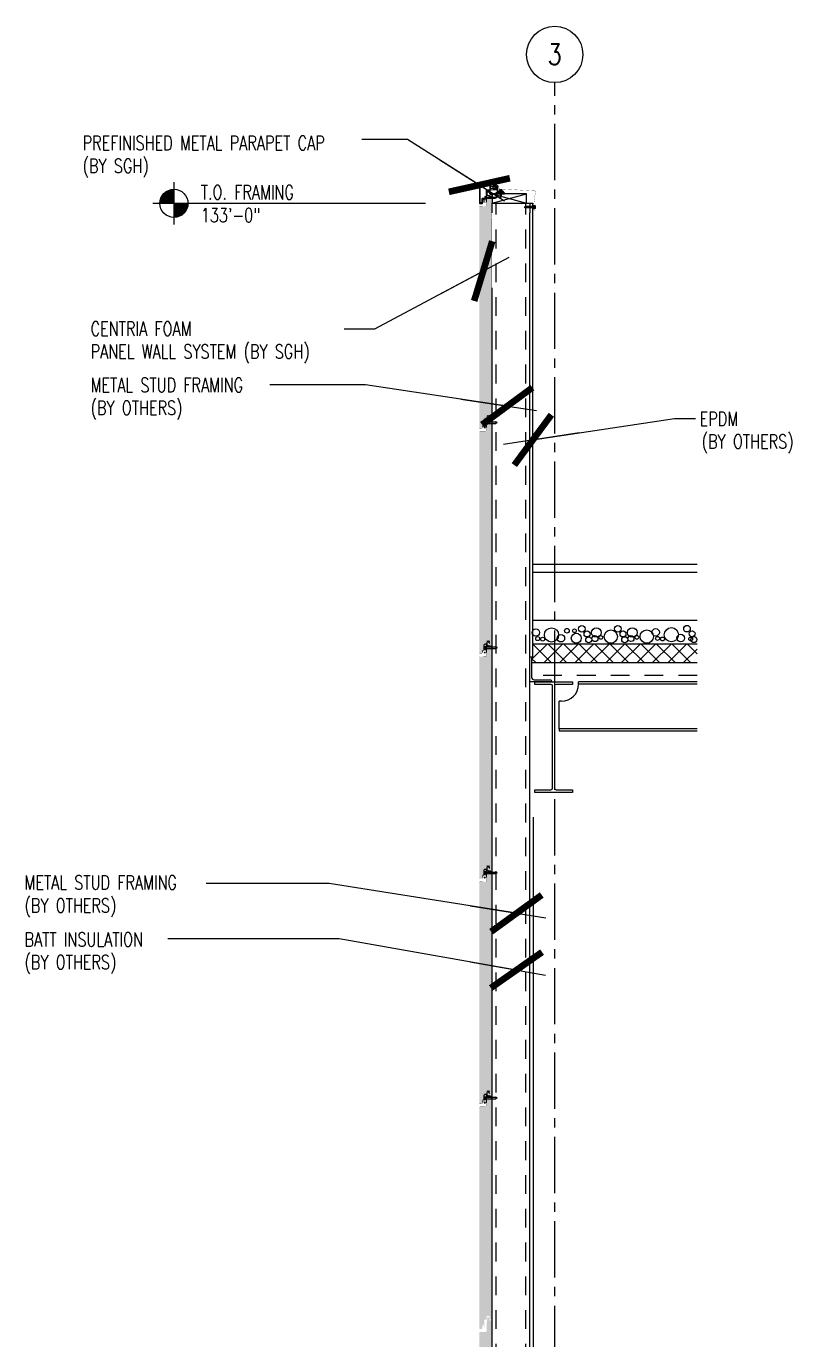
# Model space of a CAD drawing. Header units: inches. Extents: x 0 to 10293, y 0 to 4182.
# Drawn here: x 528.5 to 650.8, y 3538.8 to 3748.9 of the extents above; entities that cross this region are included whole.
import ezdxf
from ezdxf.enums import TextEntityAlignment as Align

# ---------------------------------------------------------------- set-up
doc = ezdxf.new("R2010")
doc.units = ezdxf.units.IN
doc.header["$LTSCALE"] = 48
doc.header["$MEASUREMENT"] = 0
doc.linetypes.add('CENTER2', pattern=[1.125, 0.75, -0.125, 0.125, -0.125])
doc.linetypes.add('HIDDEN3', pattern=[0.1125, 0.0625, -0.05])
for name, color, linetype in [('HEAVY', 5, 'Continuous'), ('NONE', 7, 'Continuous'), ('PANEL', 1, 'Continuous'), ('XXFINE', 9, 'Continuous')]:
    doc.layers.add(name, color=color, linetype=linetype)
doc.styles.add('NOTATION', font='romans.shx', dxfattribs={"width": 0.75})
doc.styles.add('SIMPLEX', font='SIMPLEX.SHX')
doc.dimstyles.new('AVANT$7', dxfattribs={"dimscale": 96, "dimtxt": 0.09375, "dimasz": 0.078125, "dimexe": 0.0625, "dimexo": 0.046875, "dimgap": 0.03125, "dimtad": 0, "dimdec": 3, "dimrnd": 0.125, "dimzin": 15, "dimdsep": 46, "dimlunit": 4, "dimtxsty": 'NOTATION', "dimblk1": 'AVATICK', "dimblk2": 'AVATICK', "dimsah": 1, "dimcen": 0.0625, "dimdle": 0.09375, "dimclrd": 256, "dimclre": 256, "dimclrt": 11, "dimaunit": 1, "dimadec": 0, "dimazin": 0, "dimtfac": 1.5, "dimtdec": 3, "dimtix": 1, "dimtmove": 1, "dimatfit": 3, "dimldrblk": 'AVATICK', "dimfxl": 0, "dimtvp": 1.25, "dimfrac": 2, "dimtolj": 1, "dimtzin": 15, "dimarcsym": 0})

# ---------------------------------------------------------------- blocks, each defined once
blk = doc.blocks.new('W18x35')
at = {"layer": 'NONE', "color": 5, "linetype": 'Continuous', "flags": 128}
blk.add_lwpolyline([(-3, 17.7), (3, 17.7), (3, 17.275), (0.4125, 17.275, 0.41421356), (0.15, 17.0125), (0.15, 0.6875, 0.41421356), (0.4125, 0.425), (3, 0.425), (3, 0), (-3, 0), (-3, 0.425), (-0.4125, 0.425, 0.41421356), (-0.15, 0.6875), (-0.15, 17.0125, 0.41421356), (-0.4125, 17.275), (-3, 17.275), (-3, 17.7)], format="xyb", close=True, dxfattribs=at)
blk = doc.blocks.new('L4x3-12x516')
at = {"layer": 'NONE', "color": 5, "linetype": 'Continuous', "flags": 128}
blk.add_lwpolyline([(0, 4), (0, 4, -0.4142136), (0.312, 3.688), (0.312, 0.702, 0.4142136), (0.702, 0.312), (3.188, 0.312, -0.4142136), (3.5, 0), (0, 0), (0, 4)], format="xyb", close=True, dxfattribs=at)
blk = doc.blocks.new('A$C3CA05C21')
at = {"layer": 'PANEL', "const_width": 0.03}
blk.add_lwpolyline([(0.79, 0), (0.79, 1.1, 0.061321), (0.78, 1.15), (0.75, 1.29, -0.061321), (0.74, 1.34), (0.74, 2.6, -0.061321), (0.75, 2.64), (0.78, 2.78, 0.069532), (0.79, 2.84), (0.79, 4.69, 0.414214), (0.57, 4.9), (0.41, 4.9, -0.414214), (0.38, 4.94), (0.38, 5.31, 0.520517), (0.26, 5.4), (0.01, 5.31)], format="xyb", dxfattribs=at)
blk = doc.blocks.new('6Runner')
at = {"layer": 'HEAVY', "flags": 128}
blk.add_lwpolyline([(0, 1.5), (0, 0), (6, 0), (6, 1.5)], dxfattribs=at)
blk = doc.blocks.new('2x6')
at = {"layer": 'HEAVY'}
for p, q in [((0.75, 5.5), (-0.75, 5.5)), ((-0.75, 5.5), (-0.75, 0)), ((0.75, 0), (0.75, 5.5)), ((-0.75, 0), (0.75, 0))]:
    blk.add_line(p, q, dxfattribs=at)
at = {"layer": 'XXFINE'}
for p, q in [((0.75, 5.5), (-0.75, 0)), ((-0.75, 5.5), (0.75, 0))]:
    blk.add_line(p, q, dxfattribs=at)
blk = doc.blocks.new('AVATICK')
blk.add_line((-1, 0), (0.631, 0))
at = {"const_width": 0.141}
blk.add_lwpolyline([(0.471, 0.471), (-0.471, -0.471)], dxfattribs=at)

msp = doc.modelspace()

# ---------------------------------------------------------------- hatches: boundary and pattern name
h = msp.add_hatch()
h.set_pattern_fill('AR-SAND', color=256, scale=0.25, style=0)
h.set_pattern_definition([(37.5, (586.3155, 3673.65524), (-0.0157483, 0.481706), [0, -0.38, 0, -0.425, 0, -0.40625]), (7.5, (586.3155, 3673.65524), (0.442444, 0.7055365), [0, -0.205, 0, -0.3425, 0, -0.13125]), (327.5, (586.008, 3673.65524), (0.7785355, 0.0014148), [0, -0.125, 0, -0.45, 0, -0.5875]), (317.5, (586.008, 3673.65524), (0.751532, 0.219419), [0, -0.0625, 0, -0.295, 0, -0.3375])])
h.paths.add_polyline_path([(602.89599, 3717.07178), (602.89599, 3718.14195, 0.061321355), (602.88945, 3718.19507), (602.84911, 3718.35641), (602.84911, 3719.6651), (602.89022, 3719.82952, 0.053119255), (602.89555, 3719.87009), (602.89555, 3721.38619), (602.08091, 3721.38619), (602.08091, 3720.85589), (602.08091, 3720.20208, -0.404026226), (601.99019, 3720.10814), (601.01259, 3720.074, 0.404026226), (600.89291, 3719.95008), (600.89291, 3717.03996), (600.89291, 3684.69821, 0.424426586), (601.02122, 3684.57428), (601.27322, 3684.58304, 0.404073765), (601.39291, 3684.70697), (601.39291, 3685.14932, -1), (601.61191, 3685.14932), (601.61191, 3684.99542, 0.199694813), (601.6485, 3684.90747, 1.261623377), (601.71812, 3684.92949), (601.68691, 3684.98195), (601.68691, 3685.12707), (601.68691, 3685.97635, -0.414213562), (601.78091, 3686.07035), (602.00577, 3686.07035, 0.305086737), (602.08305, 3686.18521), (602.08305, 3686.63471), (602.52305, 3686.63471), (602.52055, 3686.63275), (602.52055, 3686.24964, 0.001348218), (602.52207, 3686.24988, 0.435128231), (602.6648, 3686.07358, 0.431447291), (602.89555, 3686.29121)])
h = msp.add_hatch()
h.set_pattern_fill('AR-SAND', color=256, scale=0.25, style=0)
h.set_pattern_definition([(37.5, (586.3155, 3637.65524), (-0.0157483, 0.481706), [0, -0.38, 0, -0.425, 0, -0.40625]), (7.5, (586.3155, 3637.65524), (0.442444, 0.7055365), [0, -0.205, 0, -0.3425, 0, -0.13125]), (327.5, (586.008, 3637.65524), (0.7785355, 0.0014148), [0, -0.125, 0, -0.45, 0, -0.5875]), (317.5, (586.008, 3637.65524), (0.751532, 0.219419), [0, -0.0625, 0, -0.295, 0, -0.3375])])
h.paths.add_polyline_path([(602.89599, 3681.07178), (602.89599, 3682.14195, 0.061321355), (602.88945, 3682.19507), (602.84911, 3682.35641), (602.84911, 3683.6651), (602.89022, 3683.82952, 0.053119255), (602.89555, 3683.87009), (602.89555, 3685.72998, 0.414213562), (602.67755, 3685.94798), (602.48933, 3685.94798), (602.48933, 3686.35493, 0.520516937), (602.36454, 3686.44232), (602.12094, 3686.35371, -0.127242377), (602.11082, 3685.80311), (602.08091, 3685.53678), (602.08091, 3684.85589), (602.08091, 3684.20208, -0.404026226), (601.99019, 3684.10814), (601.01259, 3684.074, 0.404026226), (600.89291, 3683.95008), (600.89291, 3681.03996), (600.89291, 3648.69821, 0.424426586), (601.02122, 3648.57428), (601.27322, 3648.58304, 0.404073765), (601.39291, 3648.70697), (601.39291, 3649.14932, -1), (601.61191, 3649.14932), (601.61191, 3648.99542, 0.199694813), (601.6485, 3648.90747, 2.248166221), (601.68691, 3648.94781), (601.68691, 3649.12707), (601.68691, 3649.97635, -0.414213562), (601.78091, 3650.07035), (602.00577, 3650.07035, 0.305086737), (602.08305, 3650.18521), (602.08305, 3650.63471), (602.52305, 3650.63471), (602.52055, 3650.63275), (602.52055, 3650.24964, 0.001348218), (602.52207, 3650.24988, 0.435128231), (602.6648, 3650.07358, 0.431447291), (602.89555, 3650.29121)])
h = msp.add_hatch()
h.set_pattern_fill('AR-CONC', color=256, scale=2, style=0)
h.set_pattern_definition([(50, (-1309.926, 802.822), (14.345204, -1.255043), [1.5, -16.5]), (355, (-1309.926, 802.822), (-2.775027, 15.04384), [1.2, -13.2]), (100.4514, (-1308.73, 802.717), (11.57019, 13.78879), [1.274804, -14.02284]), (46.1842, (-1309.926, 806.822), (21.34482, -3.31038), [2.25, -24.75]), (96.6356, (-1308.147, 806.546), (18.69325, 19.48236), [1.9122, -21.03426]), (351.1842, (-1309.926, 806.822), (18.69324, 19.48237), [1.8, -19.8]), (21, (-1307.926, 805.822), (11.93814, -8.052378), [1.5, -16.5]), (326, (-1307.926, 805.822), (4.866307, 14.503), [1.2, -13.2]), (71.4514, (-1306.931, 805.15), (16.80445, 6.45061), [1.274804, -14.02284]), (37.5, (-1309.926, 802.8216), (0.243197, 6.657877), [0, -13.04, 0, -13.4, 0, -13.25]), (7.5, (-1309.926, 802.8216), (5.261391, 7.888234), [0, -7.64, 0, -12.74, 0, -5.05]), (327.5, (-1314.386, 802.8216), (10.676449, -0.4510974), [0, -5, 0, -15.6, 0, -20.7]), (317.5, (-1316.386, 802.822), (11.663723, 2.0021), [0, -6.5, 0, -10.36, 0, -14.7])])
h.paths.add_polyline_path([(601.74304, 3656.22005), (601.74304, 3323.17866), (610.14304, 3323.17866), (610.14304, 3656.22005)], flags=9)
h.paths.add_polyline_path([(635.69563, 3260.57866), (635.69563, 3276.57866), (619.38067, 3276.57866), (619.38067, 3324.57866), (602.94304, 3324.57866), (602.94304, 3276.57866), (593.38067, 3276.57866), (593.38067, 3260.57866)])
h = msp.add_hatch()
h.set_pattern_fill('AR-SAND', color=256, scale=0.25, style=0)
h.set_pattern_definition([(37.5, (586.3155, 3601.65524), (-0.0157483, 0.481706), [0, -0.38, 0, -0.425, 0, -0.40625]), (7.5, (586.3155, 3601.65524), (0.442444, 0.7055365), [0, -0.205, 0, -0.3425, 0, -0.13125]), (327.5, (586.008, 3601.65524), (0.7785355, 0.0014148), [0, -0.125, 0, -0.45, 0, -0.5875]), (317.5, (586.008, 3601.65524), (0.751532, 0.219419), [0, -0.0625, 0, -0.295, 0, -0.3375])])
h.paths.add_polyline_path([(602.89599, 3645.07178), (602.89599, 3646.14195, 0.061321355), (602.88945, 3646.19507), (602.84911, 3646.35641), (602.84911, 3647.6651), (602.89022, 3647.82952, 0.053119255), (602.89555, 3647.87009), (602.89555, 3649.72998, 0.414213562), (602.67755, 3649.94798), (602.48933, 3649.94798), (602.48933, 3650.35493, 0.520516937), (602.36454, 3650.44232), (602.12094, 3650.35371, -0.127242377), (602.11082, 3649.80311), (602.08091, 3649.53678), (602.08091, 3648.85589), (602.08091, 3648.20208, -0.404026226), (601.99019, 3648.10814), (601.01259, 3648.074, 0.404026226), (600.89291, 3647.95008), (600.89291, 3645.03996), (600.89291, 3612.69821, 0.424426586), (601.02122, 3612.57428), (601.27322, 3612.58304, 0.404073765), (601.39291, 3612.70697), (601.39291, 3613.14932, -1), (601.61191, 3613.14932), (601.61191, 3612.99542, 0.199694813), (601.6485, 3612.90747, 2.248166221), (601.68691, 3612.94781), (601.68691, 3613.12707), (601.68691, 3613.97635, -0.414213562), (601.78091, 3614.07035), (602.00577, 3614.07035, 0.305086737), (602.08305, 3614.18521), (602.08305, 3614.63471), (602.52305, 3614.63471), (602.52055, 3614.63275), (602.52055, 3614.24964, 0.001348218), (602.52207, 3614.24988, 0.435128231), (602.6648, 3614.07358, 0.431447291), (602.89555, 3614.29121)])
h = msp.add_hatch()
h.set_pattern_fill('ANSI37', color=256, scale=14, style=0)
h.set_pattern_definition([(45, (-1309.9257, 802.8216), (-1.2374369, 1.2374369), []), (135, (-1309.9257, 802.8216), (-1.2374369, -1.2374369), [])])
edge = h.paths.add_edge_path()
edge.add_line((635.69563, 3647.07866), (635.69563, 3650.07866))
edge.add_line((635.69563, 3650.07866), (609.44304, 3650.07866))
edge.add_line((609.44304, 3650.07866), (609.44304, 3648.07866))
edge.add_line((609.44304, 3648.07866), (608.94304, 3648.07866))
edge.add_arc((608.94304, 3647.76666), 0.312, 0, 90, ccw=False)
edge.add_line((609.25504, 3647.76666), (609.25504, 3647.07866))
edge.add_line((609.25504, 3647.07866), (635.69563, 3647.07866))
h = msp.add_hatch()
h.set_pattern_fill('AR-SAND', color=256, scale=0.25, style=0)
h.set_pattern_definition([(37.5, (586.3155, 3565.65524), (-0.0157483, 0.481706), [0, -0.38, 0, -0.425, 0, -0.40625]), (7.5, (586.3155, 3565.65524), (0.442444, 0.7055365), [0, -0.205, 0, -0.3425, 0, -0.13125]), (327.5, (586.008, 3565.65524), (0.7785355, 0.0014148), [0, -0.125, 0, -0.45, 0, -0.5875]), (317.5, (586.008, 3565.65524), (0.751532, 0.219419), [0, -0.0625, 0, -0.295, 0, -0.3375])])
h.paths.add_polyline_path([(602.89599, 3609.07178), (602.89599, 3610.14195, 0.061321355), (602.88945, 3610.19507), (602.84911, 3610.35641), (602.84911, 3611.6651), (602.89022, 3611.82952, 0.053119255), (602.89555, 3611.87009), (602.89555, 3613.72998, 0.414213562), (602.67755, 3613.94798), (602.48933, 3613.94798), (602.48933, 3614.35493, 0.520516937), (602.36454, 3614.44232), (602.12094, 3614.35371, -0.127242377), (602.11082, 3613.80311), (602.08091, 3613.53678), (602.08091, 3612.85589), (602.08091, 3612.20208, -0.404026226), (601.99019, 3612.10814), (601.01259, 3612.074, 0.404026226), (600.89291, 3611.95008), (600.89291, 3609.03996), (600.89291, 3576.69821, 0.424426586), (601.02122, 3576.57428), (601.27322, 3576.58304, 0.404073765), (601.39291, 3576.70697), (601.39291, 3577.14932, -1), (601.61191, 3577.14932), (601.61191, 3576.99542, 0.199694813), (601.6485, 3576.90747, 2.248166221), (601.68691, 3576.94781), (601.68691, 3577.12707), (601.68691, 3577.97635, -0.414213562), (601.78091, 3578.07035), (602.00577, 3578.07035, 0.305086737), (602.08305, 3578.18521), (602.08305, 3578.63471), (602.52305, 3578.63471), (602.52055, 3578.63275), (602.52055, 3578.24964, 0.001348218), (602.52207, 3578.24988, 0.435128231), (602.6648, 3578.07358, 0.431447291), (602.89555, 3578.29121)])
h = msp.add_hatch()
h.set_pattern_fill('AR-SAND', color=256, scale=0.25, style=0)
h.set_pattern_definition([(37.5, (586.3155, 3529.65524), (-0.0157483, 0.481706), [0, -0.38, 0, -0.425, 0, -0.40625]), (7.5, (586.3155, 3529.65524), (0.442444, 0.7055365), [0, -0.205, 0, -0.3425, 0, -0.13125]), (327.5, (586.008, 3529.65524), (0.7785355, 0.0014148), [0, -0.125, 0, -0.45, 0, -0.5875]), (317.5, (586.008, 3529.65524), (0.751532, 0.219419), [0, -0.0625, 0, -0.295, 0, -0.3375])])
h.paths.add_polyline_path([(602.89599, 3573.07178), (602.89599, 3574.14195, 0.061321355), (602.88945, 3574.19507), (602.84911, 3574.35641), (602.84911, 3575.6651), (602.89022, 3575.82952, 0.053119255), (602.89555, 3575.87009), (602.89555, 3577.72998, 0.414213562), (602.67755, 3577.94798), (602.48933, 3577.94798), (602.48933, 3578.35493, 0.520516937), (602.36454, 3578.44232), (602.12094, 3578.35371, -0.127242377), (602.11082, 3577.80311), (602.08091, 3577.53678), (602.08091, 3576.85589), (602.08091, 3576.20208, -0.404026226), (601.99019, 3576.10814), (601.01259, 3576.074, 0.404026226), (600.89291, 3575.95008), (600.89291, 3573.03996), (600.89291, 3540.69821, 0.424426586), (601.02122, 3540.57428), (601.27322, 3540.58304, 0.404073765), (601.39291, 3540.70697), (601.39291, 3541.14932, -1), (601.61191, 3541.14932), (601.61191, 3540.99542, 0.199694813), (601.6485, 3540.90747, 2.248166221), (601.68691, 3540.94781), (601.68691, 3541.12707), (601.68691, 3541.97635, -0.414213562), (601.78091, 3542.07035), (602.00577, 3542.07035, 0.305086737), (602.08305, 3542.18521), (602.08305, 3542.63471), (602.52305, 3542.63471), (602.52055, 3542.63275), (602.52055, 3542.24964, 0.001348218), (602.52207, 3542.24988, 0.435128231), (602.6648, 3542.07358, 0.431447291), (602.89555, 3542.29121)])
h = msp.add_hatch()
h.set_pattern_fill('AR-SAND', color=256, scale=0.25, style=0)
h.set_pattern_definition([(37.5, (586.3155, 3493.65524), (-0.0157483, 0.481706), [0, -0.38, 0, -0.425, 0, -0.40625]), (7.5, (586.3155, 3493.65524), (0.442444, 0.7055365), [0, -0.205, 0, -0.3425, 0, -0.13125]), (327.5, (586.008, 3493.65524), (0.7785355, 0.0014148), [0, -0.125, 0, -0.45, 0, -0.5875]), (317.5, (586.008, 3493.65524), (0.751532, 0.219419), [0, -0.0625, 0, -0.295, 0, -0.3375])])
h.paths.add_polyline_path([(602.89599, 3537.07178), (602.89599, 3538.14195, 0.061321355), (602.88945, 3538.19507), (602.84911, 3538.35641), (602.84911, 3539.6651), (602.89022, 3539.82952, 0.053119255), (602.89555, 3539.87009), (602.89555, 3541.72998, 0.414213562), (602.67755, 3541.94798), (602.48933, 3541.94798), (602.48933, 3542.35493, 0.520516937), (602.36454, 3542.44232), (602.12094, 3542.35371, -0.127242377), (602.11082, 3541.80311), (602.08091, 3541.53678), (602.08091, 3540.85589), (602.08091, 3540.20208, -0.404026226), (601.99019, 3540.10814), (601.01259, 3540.074, 0.404026226), (600.89291, 3539.95008), (600.89291, 3537.03996), (600.89291, 3504.69821, 0.424426586), (601.02122, 3504.57428), (601.27322, 3504.58304, 0.404073765), (601.39291, 3504.70697), (601.39291, 3505.14932, -1), (601.61191, 3505.14932), (601.61191, 3504.99542, 0.199694813), (601.6485, 3504.90747, 2.248166221), (601.68691, 3504.94781), (601.68691, 3505.12707), (601.68691, 3505.97635, -0.414213562), (601.78091, 3506.07035), (602.00577, 3506.07035, 0.305086737), (602.08305, 3506.18521), (602.08305, 3506.63471), (602.52305, 3506.63471), (602.52055, 3506.63275), (602.52055, 3506.24964, 0.001348218), (602.52207, 3506.24988, 0.435128231), (602.6648, 3506.07358, 0.431447291), (602.89555, 3506.29121)])

# ---------------------------------------------------------------- linework, layer by layer
at = {"linetype": 'CENTER2', "ltscale": 0.25}
msp.add_line((612.93979, 3238.28642), (612.93979, 3739.88718), dxfattribs=at)
for p, q in [((550.48988, 3722.17407), (552.07937, 3722.17407)), ((550.58995, 3722.26789), (552.07937, 3722.26789)), ((550.70363, 3722.36172), (552.07937, 3722.36172)), ((550.83465, 3722.45554), (552.07937, 3722.45554)), ((550.98923, 3722.54937), (552.07937, 3722.54937)), ((551.17944, 3722.64319), (552.07937, 3722.64319)), ((551.43614, 3722.73702), (552.07937, 3722.73702)), ((552.07937, 3723.95674), (552.07937, 3717.20134)), ((602.22399, 3722.45031), (602.41656, 3722.60107)), ((602.22711, 3722.53213), (602.31517, 3722.60107)), ((602.23951, 3722.38308), (602.51704, 3722.60037)), ((602.41845, 3722.4438), (602.54974, 3722.5466)), ((602.47305, 3722.40718), (602.54199, 3722.46115)), ((602.48669, 3722.33848), (602.55327, 3722.3906)), ((602.48669, 3722.25911), (602.54377, 3722.30379)), ((602.5061, 3722.19492), (602.54818, 3722.22787)), ((603.53769, 3722.27922), (604.93257, 3722.07904)), ((604.93257, 3722.27922), (603.53769, 3722.07904)), ((548.70167, 3720.57904), (555.45707, 3720.57904)), ((549.82953, 3720.67287), (552.07937, 3720.67287)), ((549.83541, 3720.76669), (552.07937, 3720.76669)), ((549.84524, 3720.86052), (552.07937, 3720.86052)), ((549.85907, 3720.95434), (552.07937, 3720.95434)), ((549.87698, 3721.04817), (552.07937, 3721.04817)), ((549.89908, 3721.14199), (552.07937, 3721.14199)), ((549.92548, 3721.23582), (552.07937, 3721.23582)), ((549.95636, 3721.32964), (552.07937, 3721.32964)), ((549.9919, 3721.42347), (552.07937, 3721.42347)), ((550.03236, 3721.51729), (552.07937, 3721.51729)), ((550.07802, 3721.61112), (552.07937, 3721.61112)), ((550.12926, 3721.70494), (552.07937, 3721.70494)), ((550.18653, 3721.79877), (552.07937, 3721.79877)), ((550.25039, 3721.89259), (552.07937, 3721.89259)), ((550.32156, 3721.98642), (552.07937, 3721.98642)), ((550.40098, 3722.08024), (552.07937, 3722.08024)), ((552.07937, 3720.57904), (554.33117, 3720.57904)), ((552.07937, 3720.57904), (554.33117, 3720.57904)), ((554.32922, 3720.48522), (552.07937, 3720.48522)), ((554.32334, 3720.39139), (552.07937, 3720.39139)), ((554.31351, 3720.29757), (552.07937, 3720.29757)), ((554.29968, 3720.20374), (552.07937, 3720.20374)), ((554.28177, 3720.10992), (552.07937, 3720.10992)), ((554.25967, 3720.01609), (552.07937, 3720.01609)), ((555.45707, 3720.57904), (592.27201, 3720.57904)), ((608.94304, 3720.57904), (609.44304, 3720.57904)), ((609.44304, 3648.07866), (609.44304, 3720.57904)), ((554.23327, 3719.92227), (552.07937, 3719.92227)), ((554.20239, 3719.82844), (552.07937, 3719.82844)), ((554.16685, 3719.73462), (552.07937, 3719.73462)), ((554.12639, 3719.64079), (552.07937, 3719.64079)), ((554.08073, 3719.54697), (552.07937, 3719.54697)), ((554.02949, 3719.45314), (552.07937, 3719.45314)), ((553.97222, 3719.35932), (552.07937, 3719.35932)), ((553.90836, 3719.26549), (552.07937, 3719.26549)), ((553.83719, 3719.17167), (552.07937, 3719.17167)), ((553.75777, 3719.07784), (552.07937, 3719.07784)), ((553.66887, 3718.98402), (552.07937, 3718.98402)), ((553.5688, 3718.89019), (552.07937, 3718.89019)), ((553.45512, 3718.79637), (552.07937, 3718.79637)), ((553.3241, 3718.70254), (552.07937, 3718.70254)), ((553.16952, 3718.60872), (552.07937, 3718.60872)), ((552.97931, 3718.51489), (552.07937, 3718.51489)), ((552.72261, 3718.42107), (552.07937, 3718.42107)), ((608.94304, 3326.07866), (608.94304, 3719.07904)), ((602.94304, 3326.07866), (602.94304, 3707.07904)), ((602.22399, 3686.47995), (602.41656, 3686.63071)), ((602.22711, 3686.56177), (602.31517, 3686.63071)), ((602.23951, 3686.41272), (602.50763, 3686.62264)), ((602.37883, 3686.44242), (602.51794, 3686.55134)), ((602.45793, 3686.42497), (602.53584, 3686.48597)), ((602.48669, 3686.36812), (602.53584, 3686.40659)), ((601.64773, 3684.73564), (601.89777, 3684.74456)), ((601.64773, 3684.73564), (601.89777, 3684.74456)), ((601.89876, 3684.71481), (601.64872, 3684.70622)), ((601.89876, 3684.71481), (601.64872, 3684.70622)), ((601.76615, 3685.66019), (601.76615, 3685.35344)), ((601.79439, 3685.71132), (601.95615, 3685.71132)), ((601.79439, 3685.60907), (601.95615, 3685.60907)), ((601.79439, 3685.40457), (601.95615, 3685.40457)), ((601.79439, 3685.30232), (601.95615, 3685.30232)), ((601.95615, 3685.71132), (601.95615, 3685.30232)), ((602.48669, 3686.28874), (602.53539, 3686.32687)), ((635.69563, 3662.81265), (609.44304, 3662.81265)), ((635.69563, 3661.52381), (609.44304, 3661.52381)), ((635.69563, 3653.84591), (609.44304, 3653.84591)), ((601.64773, 3648.73564), (601.89777, 3648.74456)), ((601.64773, 3648.73564), (601.89777, 3648.74456)), ((601.89876, 3648.71481), (601.64872, 3648.70622)), ((601.89876, 3648.71481), (601.64872, 3648.70622)), ((601.76615, 3649.66019), (601.76615, 3649.35344)), ((601.79439, 3649.71132), (601.95615, 3649.71132)), ((601.79439, 3649.60907), (601.95615, 3649.60907)), ((601.79439, 3649.40457), (601.95615, 3649.40457)), ((601.79439, 3649.30232), (601.95615, 3649.30232)), ((601.95615, 3649.71132), (601.95615, 3649.30232)), ((602.22399, 3650.47995), (602.41656, 3650.63071)), ((602.22711, 3650.56177), (602.31517, 3650.63071)), ((602.23951, 3650.41272), (602.50763, 3650.62264)), ((602.37883, 3650.44242), (602.51794, 3650.55134)), ((602.45793, 3650.42497), (602.53584, 3650.48597)), ((602.48669, 3650.36812), (602.53584, 3650.40659)), ((602.48669, 3650.28874), (602.53539, 3650.32687)), ((608.34115, 3650.16046), (608.34276, 3650.23806)), ((635.69563, 3650.07866), (609.44304, 3650.07866)), ((608.94304, 3648.07866), (609.44304, 3648.07866)), ((635.69563, 3647.07866), (609.25504, 3647.07866)), ((635.69563, 3644.07866), (616.75554, 3644.07866)), ((616.75554, 3643.67866), (616.75554, 3644.07866)), ((635.69563, 3643.67866), (616.75554, 3643.67866)), ((614.02842, 3640.95154), (613.63054, 3640.95154)), ((613.63054, 3636.54866), (613.63054, 3640.95154)), ((635.69563, 3636.54866), (613.63054, 3636.54866)), ((613.63054, 3636.54866), (613.63054, 3636.14866)), ((635.69563, 3636.14866), (613.63054, 3636.14866)), ((609.56804, 3484.82866), (609.56804, 3622.39595)), ((601.76615, 3613.66019), (601.76615, 3613.35344)), ((601.79439, 3613.71132), (601.95615, 3613.71132)), ((601.79439, 3613.60907), (601.95615, 3613.60907)), ((601.79439, 3613.40457), (601.95615, 3613.40457)), ((601.79439, 3613.30232), (601.95615, 3613.30232)), ((601.95615, 3613.71132), (601.95615, 3613.30232)), ((602.22399, 3614.47995), (602.41656, 3614.63071)), ((602.22711, 3614.56177), (602.31517, 3614.63071)), ((602.23951, 3614.41272), (602.50763, 3614.62264)), ((602.37883, 3614.44242), (602.51794, 3614.55134)), ((602.45793, 3614.42497), (602.53584, 3614.48597)), ((602.48669, 3614.36812), (602.53584, 3614.40659)), ((602.48669, 3614.28874), (602.53539, 3614.32687)), ((601.64773, 3612.73564), (601.89777, 3612.74456)), ((601.64773, 3612.73564), (601.89777, 3612.74456)), ((601.89876, 3612.71481), (601.64872, 3612.70622)), ((601.89876, 3612.71481), (601.64872, 3612.70622)), ((601.76615, 3577.66019), (601.76615, 3577.35344)), ((601.79439, 3577.71132), (601.95615, 3577.71132)), ((601.79439, 3577.60907), (601.95615, 3577.60907)), ((601.79439, 3577.40457), (601.95615, 3577.40457)), ((601.79439, 3577.30232), (601.95615, 3577.30232)), ((601.95615, 3577.71132), (601.95615, 3577.30232)), ((602.22399, 3578.47995), (602.41656, 3578.63071)), ((602.22711, 3578.56177), (602.31517, 3578.63071)), ((602.23951, 3578.41272), (602.50763, 3578.62264)), ((602.37883, 3578.44242), (602.51794, 3578.55134)), ((602.45793, 3578.42497), (602.53584, 3578.48597)), ((602.48669, 3578.36812), (602.53584, 3578.40659)), ((602.48669, 3578.28874), (602.53539, 3578.32687)), ((601.64773, 3576.73564), (601.89777, 3576.74456)), ((601.64773, 3576.73564), (601.89777, 3576.74456)), ((601.89876, 3576.71481), (601.64872, 3576.70622)), ((601.89876, 3576.71481), (601.64872, 3576.70622))]:
    msp.add_line(p, q)
at = {"linetype": 'Continuous'}
for p, q in [((603.99971, 3722.46302), (603.99971, 3722.48345)), ((604.59033, 3722.48345), (603.99971, 3722.48345)), ((604.59033, 3722.46302), (603.99971, 3722.46302)), ((604.0189, 3722.44683), (604.0189, 3722.46302)), ((604.57121, 3722.44683), (604.0189, 3722.44683)), ((604.09055, 3722.69328), (604.09055, 3722.53152)), ((604.09055, 3722.53152), (604.49955, 3722.53152)), ((604.44843, 3722.72152), (604.14168, 3722.72152)), ((604.1928, 3722.69328), (604.1928, 3722.53152)), ((604.20252, 3722.44683), (604.20252, 3721.72904)), ((604.38752, 3722.44683), (604.38752, 3721.72903)), ((604.3973, 3722.69328), (604.3973, 3722.53152)), ((604.49955, 3722.69328), (604.49955, 3722.53152)), ((604.57121, 3722.44683), (604.57121, 3722.46302)), ((604.59033, 3722.46302), (604.59033, 3722.48345)), ((601.75281, 3721.6321), (601.75281, 3721.32535)), ((601.78104, 3721.68323), (601.94281, 3721.68323)), ((601.78104, 3721.58098), (601.94281, 3721.58098)), ((601.78104, 3721.37648), (601.94281, 3721.37648)), ((601.78104, 3721.27423), (601.94281, 3721.27423)), ((601.94281, 3721.68323), (601.94281, 3721.27423)), ((601.94281, 3721.57119), (603.49529, 3721.57119)), ((601.94281, 3721.38619), (603.49528, 3721.38619)), ((601.96726, 3721.83995), (601.96726, 3720.91289)), ((601.96726, 3720.91289), (602.04526, 3720.91289)), ((602.04526, 3720.91289), (602.04526, 3721.83995)), ((602.08445, 3721.86985), (602.82727, 3721.66647)), ((602.10505, 3721.94508), (602.84787, 3721.7417)), ((602.82727, 3721.66647), (602.84787, 3721.7417)), ((603.68287, 3721.46394), (603.49528, 3721.38619)), ((603.68287, 3721.49351), (603.49529, 3721.57119)), ((604.28027, 3721.54145), (604.20252, 3721.72904)), ((604.30983, 3721.54145), (604.38752, 3721.72903)), ((608.08556, 3719.98032), (608.27314, 3720.05807)), ((609.58683, 3720.05807), (608.27314, 3720.05807)), ((609.58683, 3719.68938), (609.58683, 3720.24169)), ((609.58683, 3720.24169), (609.60302, 3720.24169)), ((609.60302, 3719.67025), (609.60302, 3720.26088)), ((609.60302, 3720.26088), (609.62345, 3720.26088)), ((609.62345, 3719.67025), (609.62345, 3720.26088)), ((609.83328, 3720.17004), (609.67152, 3720.17004)), ((609.67152, 3720.17004), (609.67152, 3719.76104)), ((609.83328, 3720.06779), (609.67152, 3720.06779)), ((609.86152, 3719.81216), (609.86152, 3720.11891)), ((608.08556, 3719.95075), (608.27313, 3719.87307)), ((609.58683, 3719.87307), (608.27313, 3719.87307)), ((609.58683, 3719.68938), (609.60302, 3719.68938)), ((609.60302, 3719.67025), (609.62345, 3719.67025)), ((609.83328, 3719.86329), (609.67152, 3719.86329)), ((609.83328, 3719.76104), (609.67152, 3719.76104)), ((601.68691, 3685.12707), (601.68691, 3685.97635)), ((602.00577, 3686.07035), (601.78091, 3686.07035)), ((601.95615, 3685.62682), (601.96726, 3685.62682)), ((601.95615, 3685.38682), (601.96726, 3685.38682)), ((601.96726, 3685.83995), (601.96726, 3684.91289)), ((601.96726, 3684.91289), (602.04526, 3684.91289)), ((602.04526, 3684.91289), (602.04526, 3685.83995)), ((602.04526, 3685.62682), (603.55061, 3685.62682)), ((602.04526, 3685.38682), (603.5506, 3685.38682)), ((602.08445, 3685.86985), (602.82727, 3685.66647)), ((602.10505, 3685.94508), (602.84787, 3685.7417)), ((602.82727, 3685.66647), (602.84787, 3685.7417)), ((603.76494, 3685.50682), (603.5506, 3685.38682)), ((603.76494, 3685.50682), (603.55061, 3685.62682)), ((601.68691, 3649.12707), (601.68691, 3649.97635)), ((602.00577, 3650.07035), (601.78091, 3650.07035)), ((601.95615, 3649.62682), (601.96726, 3649.62682)), ((601.95615, 3649.38682), (601.96726, 3649.38682)), ((601.96726, 3649.83995), (601.96726, 3648.91289)), ((601.96726, 3648.91289), (602.04526, 3648.91289)), ((602.04526, 3648.91289), (602.04526, 3649.83995)), ((602.04526, 3649.62682), (603.55061, 3649.62682)), ((602.04526, 3649.38682), (603.5506, 3649.38682)), ((602.08445, 3649.86985), (602.82727, 3649.66647)), ((602.10505, 3649.94508), (602.84787, 3649.7417)), ((602.82727, 3649.66647), (602.84787, 3649.7417)), ((603.76494, 3649.50682), (603.5506, 3649.38682)), ((603.76494, 3649.50682), (603.55061, 3649.62682)), ((601.68691, 3613.12707), (601.68691, 3613.97635)), ((602.00577, 3614.07035), (601.78091, 3614.07035)), ((601.95615, 3613.62682), (601.96726, 3613.62682)), ((601.95615, 3613.38682), (601.96726, 3613.38682)), ((601.96726, 3613.83995), (601.96726, 3612.91289)), ((601.96726, 3612.91289), (602.04526, 3612.91289)), ((602.04526, 3612.91289), (602.04526, 3613.83995)), ((602.04526, 3613.62682), (603.55061, 3613.62682)), ((602.04526, 3613.38682), (603.5506, 3613.38682)), ((602.08445, 3613.86985), (602.82727, 3613.66647)), ((602.10505, 3613.94508), (602.84787, 3613.7417)), ((602.82727, 3613.66647), (602.84787, 3613.7417)), ((603.76494, 3613.50682), (603.5506, 3613.38682)), ((603.76494, 3613.50682), (603.55061, 3613.62682)), ((601.68691, 3577.12707), (601.68691, 3577.97635)), ((602.00577, 3578.07035), (601.78091, 3578.07035)), ((601.95615, 3577.62682), (601.96726, 3577.62682)), ((601.95615, 3577.38682), (601.96726, 3577.38682)), ((601.96726, 3577.83995), (601.96726, 3576.91289)), ((602.04526, 3576.91289), (602.04526, 3577.83995)), ((602.04526, 3577.62682), (603.55061, 3577.62682)), ((602.04526, 3577.38682), (603.5506, 3577.38682)), ((602.08445, 3577.86985), (602.82727, 3577.66647)), ((602.10505, 3577.94508), (602.84787, 3577.7417)), ((602.82727, 3577.66647), (602.84787, 3577.7417)), ((603.76494, 3577.50682), (603.5506, 3577.38682)), ((603.76494, 3577.50682), (603.55061, 3577.62682)), ((601.96726, 3576.91289), (602.04526, 3576.91289))]:
    msp.add_line(p, q, dxfattribs=at)
at = {"linetype": 'HIDDEN3'}
for p, q in [((603.56804, 3324.57866), (603.56804, 3720.57904)), ((608.31804, 3324.57866), (608.31804, 3720.57904)), ((635.69563, 3645.07866), (609.25504, 3645.07866))]:
    msp.add_line(p, q, dxfattribs=at)
at = {"linetype": 'Continuous'}
msp.add_lwpolyline([(601.03482, 3723.43655), (602.5346, 3723.35126, -0.397670741), (602.54969, 3723.33528), (602.54969, 3722.69467, -0.414213562), (602.53369, 3722.67867), (601.99715, 3722.67867, 0.414213562), (601.98115, 3722.66267), (601.98115, 3722.08657, 0.414213562), (601.99715, 3722.07057), (602.04315, 3722.07057, 0.414213562), (602.05915, 3722.08657), (602.05915, 3722.58467, -0.414213562), (602.07515, 3722.60067), (602.53369, 3722.60067, -0.414213562), (602.54969, 3722.58467), (602.54969, 3722.08657, 0.414213562), (602.56569, 3722.07057), (602.87691, 3722.07057, 0.414213562), (602.89291, 3722.08657), (602.89291, 3722.13257, 0.414213562), (602.87691, 3722.14857), (602.64369, 3722.14857, -0.414213562), (602.62769, 3722.16457), (602.62769, 3722.79204, -0.430952185), (602.6446, 3722.80802), (603.7226, 3722.74671, -0.397670741), (603.73769, 3722.73074), (603.73769, 3722.33582, 0.414213562), (603.75369, 3722.31982), (604.72169, 3722.31982, 0.414213562), (604.73769, 3722.33582), (604.73769, 3722.42882, 0.414213562), (604.72169, 3722.44482), (603.87869, 3722.44482, -0.414213562), (603.86269, 3722.46082), (603.86269, 3722.84883, 0.397670741), (603.8476, 3722.8648), (602.68979, 3722.93065, -0.397670741), (602.67469, 3722.94662), (602.67469, 3723.32636, -0.430952185), (602.6916, 3723.34233), (603.64277, 3723.28824, -0.087488664), (603.64818, 3723.28696), (603.86064, 3723.19566, 0.414213562), (603.88166, 3723.20404), (603.91838, 3723.28949, 0.414213562), (603.90999, 3723.31051), (603.67729, 3723.41051, 0.087488664), (603.67188, 3723.41178), (600.95843, 3723.5661, 0.430952185), (600.89291, 3723.5042), (600.89291, 3720.58582, 0.414213562), (600.90891, 3720.56982), (601.37691, 3720.56982, 0.414213562), (601.39291, 3720.58582), (601.39291, 3721.24132, -0.414213562), (601.40891, 3721.25732), (601.59491, 3721.25732, -0.414213562), (601.61091, 3721.24132), (601.61091, 3720.89882, 0.414213562), (601.62691, 3720.88282), (601.67291, 3720.88282, 0.414213562), (601.68891, 3720.89882), (601.68891, 3721.31932, 0.414213562), (601.67291, 3721.33532), (601.33091, 3721.33532, 0.414213562), (601.31491, 3721.31932), (601.31491, 3720.66382, -0.414213562), (601.29891, 3720.64782), (601.03391, 3720.64782, -0.414213562), (601.01791, 3720.66382), (601.01791, 3723.42058, -0.430952185)], format="xyb", close=True, dxfattribs=at)
at = {"const_width": 0.03}
msp.add_lwpolyline([(602.98014, 3723.29197), (602.69625, 3722.96609), (609.88303, 3722.55738), (609.49017, 3719.69551), (609.84373, 3719.34196)], dxfattribs=at)
for points in [[(603.29537, 3722.93599), (603.30342, 3722.93559), (603.31139, 3722.93518), (603.31935, 3722.93478), (603.32732, 3722.93444), (603.33537, 3722.93418), (603.34354, 3722.93403), (603.35187, 3722.93403), (603.36042, 3722.93422), (603.36922, 3722.93462), (603.37825, 3722.9353), (603.3875, 3722.93631), (603.39694, 3722.93771), (603.40655, 3722.93956), (603.4163, 3722.94193), (603.42617, 3722.94487), (603.43614, 3722.94844), (603.44616, 3722.95268), (603.45612, 3722.95757), (603.4659, 3722.96306), (603.47536, 3722.9691), (603.48439, 3722.97566), (603.49285, 3722.98269), (603.5006, 3722.99014), (603.50754, 3722.99796), (603.51356, 3723.00612), (603.51873, 3723.01458), (603.52316, 3723.02331), (603.52695, 3723.03228), (603.5302, 3723.04145), (603.53302, 3723.05078), (603.53551, 3723.06026), (603.53778, 3723.06983), (603.53991, 3723.07949), (603.5419, 3723.08919), (603.54375, 3723.09892), (603.54543, 3723.10866), (603.54693, 3723.11839), (603.54825, 3723.12808), (603.54935, 3723.13773), (603.55023, 3723.14729), (603.55087, 3723.15675), (603.55131, 3723.16599), (603.55156, 3723.1749), (603.55166, 3723.18336), (603.55162, 3723.19124), (603.55148, 3723.19844), (603.55126, 3723.20482), (603.55099, 3723.21028), (603.55069, 3723.21474), (603.55032, 3723.21836), (603.54986, 3723.22134), (603.54927, 3723.2239), (603.54852, 3723.22622), (603.54756, 3723.22853), (603.54636, 3723.23102), (603.54489, 3723.2339), (603.54311, 3723.23732), (603.54098, 3723.24122), (603.53848, 3723.24549), (603.53555, 3723.25002), (603.53218, 3723.25469), (603.52831, 3723.2594), (603.52392, 3723.26401), (603.51897, 3723.26843), (603.51342, 3723.27257), (603.50721, 3723.2764), (603.50026, 3723.27993), (603.49252, 3723.28316), (603.4839, 3723.28612), (603.47434, 3723.28879), (603.46378, 3723.29119), (603.45215, 3723.29332), (603.43941, 3723.2952), (603.4257, 3723.29685), (603.41119, 3723.29831), (603.39606, 3723.29961), (603.38047, 3723.30079), (603.3646, 3723.30189), (603.34863, 3723.30295), (603.33272, 3723.30399), (603.31704, 3723.30504), (603.30168, 3723.30604), (603.28672, 3723.30692), (603.27225, 3723.30761), (603.25835, 3723.30804), (603.24511, 3723.30813), (603.2326, 3723.30782), (603.22092, 3723.30704), (603.21011, 3723.30572), (603.2001, 3723.3039), (603.19077, 3723.30162), (603.18201, 3723.29891), (603.17372, 3723.29582), (603.16579, 3723.29239), (603.15809, 3723.28867), (603.15054, 3723.28469), (603.14302, 3723.28048), (603.13555, 3723.27605), (603.12813, 3723.27137), (603.12078, 3723.26643), (603.11351, 3723.26122), (603.10634, 3723.25572), (603.09928, 3723.24992), (603.09235, 3723.2438), (603.08557, 3723.23734), (603.07901, 3723.23049), (603.07273, 3723.2232), (603.06681, 3723.21542), (603.06132, 3723.20709), (603.05633, 3723.19816), (603.05191, 3723.18857), (603.04814, 3723.17828), (603.04507, 3723.16726), (603.04273, 3723.15563), (603.04116, 3723.14356), (603.04036, 3723.1312), (603.04035, 3723.11871), (603.04117, 3723.10624), (603.04283, 3723.09396), (603.04534, 3723.08202), (603.04873, 3723.07056), (603.05292, 3723.05959), (603.05786, 3723.04912), (603.06348, 3723.03914), (603.0697, 3723.02964), (603.07646, 3723.02063), (603.0837, 3723.0121), (603.09133, 3723.00406), (603.0993, 3722.99649), (603.10756, 3722.9894), (603.11603, 3722.9828), (603.12468, 3722.97669), (603.13345, 3722.97109), (603.14229, 3722.96599), (603.15113, 3722.9614), (603.15994, 3722.95733), (603.16866, 3722.95377), (603.1773, 3722.9507), (603.18588, 3722.94807), (603.1944, 3722.94584), (603.20289, 3722.94396), (603.21136, 3722.9424), (603.21982, 3722.94111), (603.22829, 3722.94006), (603.23678, 3722.9392), (603.24527, 3722.93849), (603.25376, 3722.93792), (603.26221, 3722.93745), (603.27062, 3722.93706), (603.27896, 3722.9367), (603.28721, 3722.93636)], [(603.53769, 3722.07904), (604.93257, 3722.07904), (604.93257, 3722.27922), (603.53769, 3722.27922)]]:
    msp.add_lwpolyline(points, close=True)
for points, const_width in [([(602.08091, 3720.85589), (602.08091, 3720.20208, -0.404026226), (601.99019, 3720.10814), (601.01259, 3720.074, 0.404026226), (600.89291, 3719.95008), (600.89291, 3717.03996)], 0.031), ([(601.51709, 3720.87841), (601.54693, 3721.08123, 1.075844136), (601.45741, 3721.08778), (601.45741, 3720.84285, 0.424411955), (601.58571, 3720.71893), (601.96121, 3720.73196, 0.404088187), (602.08091, 3720.85589), (602.08091, 3721.77478, -1.057535253), (602.11082, 3721.77311), (602.08091, 3721.50678)], 0.045), ([(602.08091, 3684.85589), (602.08091, 3684.20208, -0.404026226), (601.99019, 3684.10814), (601.01259, 3684.074, 0.404026226), (600.89291, 3683.95008), (600.89291, 3681.03996)], 0.031), ([(601.51709, 3684.87841), (601.54693, 3685.08123, 1.075844136), (601.45741, 3685.08778), (601.45741, 3684.84285, 0.424411955), (601.58571, 3684.71893), (601.64846, 3684.72111)], 0.03), ([(601.51709, 3684.87841), (601.54693, 3685.08123, 1.075844136), (601.45741, 3685.08778), (601.45741, 3684.84285, 0.424411955), (601.58571, 3684.71893), (601.64846, 3684.72111)], 0.03), ([(601.89846, 3684.72978), (601.96121, 3684.73196, 0.404088187), (602.08091, 3684.85589), (602.08091, 3685.80478, -1.057535253), (602.11082, 3685.80311), (602.08091, 3685.53678)], 0.03), ([(601.89846, 3684.72978), (601.96121, 3684.73196, 0.404088187), (602.08091, 3684.85589), (602.08091, 3685.80478, -1.057535253), (602.11082, 3685.80311), (602.08091, 3685.53678)], 0.03), ([(602.08091, 3648.85589), (602.08091, 3648.20208, -0.404026226), (601.99019, 3648.10814), (601.01259, 3648.074, 0.404026226), (600.89291, 3647.95008), (600.89291, 3645.03996)], 0.031), ([(601.51709, 3648.87841), (601.54693, 3649.08123, 1.075844136), (601.45741, 3649.08778), (601.45741, 3648.84285, 0.424411955), (601.58571, 3648.71893), (601.64846, 3648.72111)], 0.03), ([(601.51709, 3648.87841), (601.54693, 3649.08123, 1.075844136), (601.45741, 3649.08778), (601.45741, 3648.84285, 0.424411955), (601.58571, 3648.71893), (601.64846, 3648.72111)], 0.03), ([(601.89846, 3648.72978), (601.96121, 3648.73196, 0.404088187), (602.08091, 3648.85589), (602.08091, 3649.80478, -1.057535253), (602.11082, 3649.80311), (602.08091, 3649.53678)], 0.03), ([(601.89846, 3648.72978), (601.96121, 3648.73196, 0.404088187), (602.08091, 3648.85589), (602.08091, 3649.80478, -1.057535253), (602.11082, 3649.80311), (602.08091, 3649.53678)], 0.03), ([(602.08091, 3612.85589), (602.08091, 3612.20208, -0.404026226), (601.99019, 3612.10814), (601.01259, 3612.074, 0.404026226), (600.89291, 3611.95008), (600.89291, 3609.03996)], 0.031), ([(601.51709, 3612.87841), (601.54693, 3613.08123, 1.075844136), (601.45741, 3613.08778), (601.45741, 3612.84285, 0.424411955), (601.58571, 3612.71893), (601.64846, 3612.72111)], 0.03), ([(601.51709, 3612.87841), (601.54693, 3613.08123, 1.075844136), (601.45741, 3613.08778), (601.45741, 3612.84285, 0.424411955), (601.58571, 3612.71893), (601.64846, 3612.72111)], 0.03), ([(601.89846, 3612.72978), (601.96121, 3612.73196, 0.404088187), (602.08091, 3612.85589), (602.08091, 3613.80478, -1.057535253), (602.11082, 3613.80311), (602.08091, 3613.53678)], 0.03), ([(601.89846, 3612.72978), (601.96121, 3612.73196, 0.404088187), (602.08091, 3612.85589), (602.08091, 3613.80478, -1.057535253), (602.11082, 3613.80311), (602.08091, 3613.53678)], 0.03), ([(601.89846, 3576.72978), (601.96121, 3576.73196, 0.404088187), (602.08091, 3576.85589), (602.08091, 3577.80478, -1.057535253), (602.11082, 3577.80311), (602.08091, 3577.53678)], 0.03), ([(601.89846, 3576.72978), (601.96121, 3576.73196, 0.404088187), (602.08091, 3576.85589), (602.08091, 3577.80478, -1.057535253), (602.11082, 3577.80311), (602.08091, 3577.53678)], 0.03), ([(602.08091, 3576.85589), (602.08091, 3576.20208, -0.404026226), (601.99019, 3576.10814), (601.01259, 3576.074, 0.404026226), (600.89291, 3575.95008), (600.89291, 3573.03996)], 0.031), ([(601.51709, 3576.87841), (601.54693, 3577.08123, 1.075844136), (601.45741, 3577.08778), (601.45741, 3576.84285, 0.424411955), (601.58571, 3576.71893), (601.64846, 3576.72111)], 0.03), ([(601.51709, 3576.87841), (601.54693, 3577.08123, 1.075844136), (601.45741, 3577.08778), (601.45741, 3576.84285, 0.424411955), (601.58571, 3576.71893), (601.64846, 3576.72111)], 0.03)]:
    msp.add_lwpolyline(points, format="xyb", dxfattribs=dict(const_width=const_width))
at = {"linetype": 'Continuous', "const_width": 0.03}
for points in [[(601.68691, 3685.12707), (601.68691, 3684.99542, 0.134971574), (601.6938, 3684.97037), (601.71812, 3684.92949, -1), (601.65366, 3684.89115), (601.62934, 3684.93202, -0.134971574), (601.61191, 3684.99542), (601.61191, 3685.14932, 1), (601.39291, 3685.14932), (601.39291, 3684.70697, -0.404073765), (601.27322, 3684.58304), (601.02122, 3684.57428, -0.424426586), (600.89291, 3684.69821), (600.89291, 3717.09937)], [(601.68691, 3649.12707), (601.68691, 3648.99542, 0.134971574), (601.6938, 3648.97037), (601.71812, 3648.92949, -1), (601.65366, 3648.89115), (601.62934, 3648.93202, -0.134971574), (601.61191, 3648.99542), (601.61191, 3649.14932, 1), (601.39291, 3649.14932), (601.39291, 3648.70697, -0.404073765), (601.27322, 3648.58304), (601.02122, 3648.57428, -0.424426586), (600.89291, 3648.69821), (600.89291, 3681.09937)], [(601.68691, 3613.12707), (601.68691, 3612.99542, 0.134971574), (601.6938, 3612.97037), (601.71812, 3612.92949, -1), (601.65366, 3612.89115), (601.62934, 3612.93202, -0.134971574), (601.61191, 3612.99542), (601.61191, 3613.14932, 1), (601.39291, 3613.14932), (601.39291, 3612.70697, -0.404073765), (601.27322, 3612.58304), (601.02122, 3612.57428, -0.424426586), (600.89291, 3612.69821), (600.89291, 3645.09937)], [(601.68691, 3577.12707), (601.68691, 3576.99542, 0.134971574), (601.6938, 3576.97037), (601.71812, 3576.92949, -1), (601.65366, 3576.89115), (601.62934, 3576.93202, -0.134971574), (601.61191, 3576.99542), (601.61191, 3577.14932, 1), (601.39291, 3577.14932), (601.39291, 3576.70697, -0.404073765), (601.27322, 3576.58304), (601.02122, 3576.57428, -0.424426586), (600.89291, 3576.69821), (600.89291, 3609.09937)]]:
    msp.add_lwpolyline(points, format="xyb", dxfattribs=at)
at = {"color": 1, "linetype": 'Continuous', "const_width": 0.03}
for points in [[(601.8643, 3686.06121), (601.95905, 3686.06121, 0.414213562), (602.08305, 3686.18521), (602.08305, 3686.60371, -0.414213562), (602.11405, 3686.63471), (602.48955, 3686.63471, -0.414213562), (602.52055, 3686.60371), (602.52055, 3686.22821, 0.414213562), (602.67555, 3686.07321), (602.67755, 3686.07321, 0.414213562), (602.89555, 3686.29121), (602.89599, 3717.07178)], [(601.8643, 3686.06121), (601.95905, 3686.06121, 0.414213562), (602.08305, 3686.18521), (602.08305, 3686.60371, -0.414213562), (602.11405, 3686.63471), (602.48955, 3686.63471, -0.414213562), (602.52055, 3686.60371), (602.52055, 3686.22821, 0.414213562), (602.67555, 3686.07321), (602.67755, 3686.07321, 0.414213562), (602.89555, 3686.29121), (602.89599, 3705.07178)], [(601.8643, 3650.06121), (601.95905, 3650.06121, 0.414213562), (602.08305, 3650.18521), (602.08305, 3650.60371, -0.414213562), (602.11405, 3650.63471), (602.48955, 3650.63471, -0.414213562), (602.52055, 3650.60371), (602.52055, 3650.22821, 0.414213562), (602.67555, 3650.07321), (602.67755, 3650.07321, 0.414213562), (602.89555, 3650.29121), (602.89599, 3681.07178)], [(601.8643, 3614.06121), (601.95905, 3614.06121, 0.414213562), (602.08305, 3614.18521), (602.08305, 3614.60371, -0.414213562), (602.11405, 3614.63471), (602.48955, 3614.63471, -0.414213562), (602.52055, 3614.60371), (602.52055, 3614.22821, 0.414213562), (602.67555, 3614.07321), (602.67755, 3614.07321, 0.414213562), (602.89555, 3614.29121), (602.89599, 3645.07178)], [(601.8643, 3578.06121), (601.95905, 3578.06121, 0.414213562), (602.08305, 3578.18521), (602.08305, 3578.60371, -0.414213562), (602.11405, 3578.63471), (602.48955, 3578.63471, -0.414213562), (602.52055, 3578.60371), (602.52055, 3578.22821, 0.414213562), (602.67555, 3578.07321), (602.67755, 3578.07321, 0.414213562), (602.89555, 3578.29121), (602.89599, 3609.07178)]]:
    msp.add_lwpolyline(points, format="xyb", dxfattribs=at)
at = {"linetype": 'Continuous'}
msp.add_circle((612.93979, 3744.39078), 4.5036, dxfattribs=at)
for centre, radius in [((552.07937, 3720.57904), 2.2518), ((603.16674, 3723.10848), 0.01541), ((603.17236, 3722.99275), 0.01541), ((603.20114, 3723.22781), 0.01541), ((603.26589, 3723.01746), 0.01541), ((603.34077, 3723.28242), 0.01541), ((603.35291, 3723.17118), 0.01541), ((603.39123, 3722.9733), 0.01541), ((603.4035, 3723.07005), 0.01541), ((603.45061, 3723.2413), 0.01541)]:
    msp.add_circle(centre, radius)
at = {"color": 11}
for centre, radius in [((617.28172, 3652.52838, -25.76799), 0.52804), ((623.02994, 3652.53799, -25.76799), 0.52804), ((634.07928, 3652.55647, -25.76799), 0.52804), ((609.91424, 3651.93667, -25.76799), 0.59713), ((610.21456, 3650.96686, -25.76799), 0.31675), ((611.0115, 3650.87583, -25.76799), 0.30776), ((612.42929, 3651.54995, -25.76799), 1.13697), ((613.9237, 3651.02996, -25.76799), 0.60184), ((614.89255, 3652.22585, -25.76799), 0.37334), ((616.38808, 3651.03409, -25.76799), 0.79364), ((616.08738, 3652.22785, -25.76799), 0.29853), ((618.10456, 3651.70874, -25.76799), 0.478), ((618.37574, 3650.77769, -25.76799), 0.47803), ((619.59777, 3651.93515, -25.76799), 0.7612), ((619.37536, 3650.96443, -25.76799), 0.47803), ((620.31103, 3651.16144, -25.76799), 0.29853), ((621.90323, 3651.28498, -25.76799), 1.06116), ((623.85279, 3651.71835, -25.76799), 0.478), ((624.12397, 3650.7873, -25.76799), 0.47803), ((625.346, 3651.94477, -25.76799), 0.7612), ((625.12358, 3650.97405, -25.76799), 0.47803), ((626.05926, 3651.17105, -25.76799), 0.29853), ((627.65146, 3651.29459, -25.76799), 1.06116), ((629.06921, 3651.96871, -25.76799), 0.59713), ((629.36953, 3650.9989, -25.76799), 0.31675), ((630.16646, 3650.90787, -25.76799), 0.30776), ((631.58426, 3651.58199, -25.76799), 1.13697), ((633.07866, 3651.062, -25.76799), 0.60184), ((634.67309, 3650.91541, -25.76799), 0.30776), ((634.90213, 3651.73684, -25.76799), 0.478), ((635.1733, 3650.80578, -25.76799), 0.47803)]:
    msp.add_circle(centre, radius, dxfattribs=at)
for centre, radius, start, end in [((600.95159, 3722.08379), 1.20014, 344.99684, 12.7481439), ((601.0516, 3722.09797), 1.0995, 344.4438227, 13.1771829), ((602.50793, 3722.48045), 0.28554, 155.0117668, 198.3863723), ((602.50793, 3722.48045), 0.28554, 265.734793, 278.3154736), ((603.8585, 3722.99184), 0.32621, 121.5299475, 193.072018), ((603.89536, 3722.99355), 0.29882, 121.6074255, 195.3820851), ((603.95181, 3722.96251), 0.29098, 118.9766058, 190.201105), ((604.04381, 3722.9189), 0.32603, 122.2559398, 181.6959697), ((602.50793, 3686.51009), 0.28554, 155.0117668, 203.6255674), ((601.82656, 3685.66019), 0.0604, 122.1802017, 237.8197983), ((601.96542, 3685.50682), 0.19927, 149.1274087, 210.8725913), ((601.82656, 3685.35344), 0.0604, 122.1802017, 237.8197983), ((601.0516, 3686.09797), 1.0995, 344.4438227, 13.1771829), ((601.0516, 3686.09797), 1.0995, 344.4438227, 13.1771829), ((602.47783, 3686.53197), 0.28554, 272.0898357, 281.6573983), ((601.82656, 3649.66019), 0.0604, 122.1802017, 237.8197983), ((601.96542, 3649.50682), 0.19927, 149.1274087, 210.8725913), ((601.82656, 3649.35344), 0.0604, 122.1802017, 237.8197983), ((601.0516, 3650.09797), 1.0995, 344.4438227, 13.1771829), ((601.0516, 3650.09797), 1.0995, 344.4438227, 13.1771829), ((602.50793, 3650.51009), 0.28554, 155.0117668, 203.6255674), ((602.47783, 3650.53197), 0.28554, 272.0898357, 281.6573983), ((614.02842, 3643.67866), 2.72713, 270, 0), ((601.82656, 3613.66019), 0.0604, 122.1802017, 237.8197983), ((601.96542, 3613.50682), 0.19927, 149.1274087, 210.8725913), ((601.82656, 3613.35344), 0.0604, 122.1802017, 237.8197983), ((601.0516, 3614.09797), 1.0995, 344.4438227, 13.1771829), ((601.0516, 3614.09797), 1.0995, 344.4438227, 13.1771829), ((602.50793, 3614.51009), 0.28554, 155.0117668, 203.6255674), ((602.47783, 3614.53197), 0.28554, 272.0898357, 281.6573983), ((601.82656, 3577.66019), 0.0604, 122.1802017, 237.8197983), ((601.96542, 3577.50682), 0.19927, 149.1274087, 210.8725913), ((601.82656, 3577.35344), 0.0604, 122.1802017, 237.8197983), ((601.0516, 3578.09797), 1.0995, 344.4438227, 13.1771829), ((601.0516, 3578.09797), 1.0995, 344.4438227, 13.1771829), ((602.50793, 3578.51009), 0.28554, 155.0117668, 203.6255674), ((602.47783, 3578.53197), 0.28554, 272.0898357, 281.6573983)]:
    msp.add_arc(centre, radius, start, end)
at = {"color": 6}
msp.add_arc((602.69069, 3722.94662), 0.016, 180, 266.745073, dxfattribs=at)
at = {"linetype": 'Continuous'}
for centre, radius, start, end in [((604.29502, 3721.60023), 0.93128, 71.5121699, 108.4878301), ((604.14168, 3722.66111), 0.0604, 32.1802017, 147.8197983), ((604.29505, 3722.52225), 0.19927, 59.1274087, 120.8725913), ((604.44843, 3722.66111), 0.0604, 32.1802017, 147.8197983), ((601.81321, 3721.6321), 0.0604, 122.1802017, 237.8197983), ((601.95207, 3721.47873), 0.19927, 149.1274087, 210.8725913), ((601.81321, 3721.32535), 0.0604, 122.1802017, 237.8197983), ((602.07626, 3721.83995), 0.109, 74.6881323, 180), ((602.07626, 3721.83995), 0.031, 74.6881323, 180), ((603.67678, 3721.47871), 0.016, 292.5, 67.5), ((604.29504, 3721.54755), 0.016, 202.5, 337.5), ((608.74023, 3719.96557), 0.93128, 341.5121699, 18.4878301), ((609.80111, 3720.11891), 0.0604, 302.1802017, 57.8197983), ((609.66225, 3719.96554), 0.19927, 329.1274087, 30.8725913), ((608.09165, 3719.96555), 0.016, 112.5, 247.5), ((609.80111, 3719.81216), 0.0604, 302.1802017, 57.8197983), ((601.78091, 3685.97635), 0.094, 90, 180), ((602.07626, 3685.83995), 0.109, 74.6881323, 180), ((602.07626, 3685.83995), 0.031, 74.6881323, 180), ((601.78091, 3649.97635), 0.094, 90, 180), ((602.07626, 3649.83995), 0.109, 74.6881323, 180), ((602.07626, 3649.83995), 0.031, 74.6881323, 180), ((601.78091, 3613.97635), 0.094, 90, 180), ((602.07626, 3613.83995), 0.109, 74.6881323, 180), ((602.07626, 3613.83995), 0.031, 74.6881323, 180), ((601.78091, 3577.97635), 0.094, 90, 180), ((602.07626, 3577.83995), 0.109, 74.6881323, 180), ((602.07626, 3577.83995), 0.031, 74.6881323, 180)]:
    msp.add_arc(centre, radius, start, end, dxfattribs=at)

# ---------------------------------------------------------------- block references
for name, p in [('A$C3CA05C21', (602.10758, 3717.0436)), ('A$C3CA05C21', (602.10758, 3681.0436)), ('A$C3CA05C21', (602.10758, 3645.0436)), ('L4x3-12x516', (608.94304, 3644.07866)), ('W18x35', (612.75554, 3626.37866)), ('A$C3CA05C21', (602.10758, 3609.0436)), ('A$C3CA05C21', (602.10758, 3573.0436))]:
    msp.add_blockref(name, p)
at = {"rotation": 90}
msp.add_blockref('2x6', (608.44304, 3721.32904), dxfattribs=at)
at = {"xscale": -1, "rotation": 180}
msp.add_blockref('6Runner', (602.94304, 3720.57904), dxfattribs=at)

# ---------------------------------------------------------------- texts
at = {"linetype": 'Continuous', "style": 'SIMPLEX', "width": 0.75}
msp.add_text('3', height=3.3777, dxfattribs=at).set_placement((612.93979, 3744.39078), align=Align.MIDDLE)
at = {"style": 'NOTATION', "width": 0.75}
for s, p in [('PREFINISHED METAL PARAPET CAP', (537.49288, 3729.10319)), ('(BY SGH)', (537.49288, 3725.46033)), ('T.O. FRAMING', (556.37055, 3721.21626)), ('133\'-0"', (556.37055, 3717.5734)), ('CENTRIA FOAM', (538.765, 3699.40503)), ('PANEL WALL SYSTEM (BY SGH)', (538.765, 3695.76217)), ('METAL STUD FRAMING', (538.765, 3690.40069)), ('(BY OTHERS)', (538.765, 3686.75784)), ('EPDM', (636.09839, 3684.99786)), ('(BY OTHERS)', (636.42179, 3681.35501)), ('METAL STUD FRAMING', (528.20275, 3610.82252)), ('(BY OTHERS)', (528.20275, 3607.17966)), ('BATT INSULATION', (528.20275, 3601.72801)), ('(BY OTHERS)', (528.20275, 3598.08516))]:
    msp.add_text(s, height=2.25, dxfattribs=at).set_placement(p)

# ---------------------------------------------------------------- leaders
for points in [[(600.89775, 3723.5042), (589.3977, 3730.80858), (582.09127, 3730.80858)], [(601.51297, 3709.75032), (584.1422, 3700.46103), (579.31509, 3700.46103)], [(605.35182, 3688.14262), (582.72281, 3691.57562), (567.39444, 3691.57562)], [(609.44304, 3682.73979), (632.07205, 3686.17279), (635.43323, 3686.17279)], [(606.82595, 3607.03607), (576.88173, 3611.79748), (557.22408, 3611.79748)], [(606.82595, 3597.96672), (578.46968, 3602.95486), (551.09912, 3602.95486)]]:
    msp.add_leader(points, dimstyle='AVANT$7')

doc.saveas('drawing.dxf')
